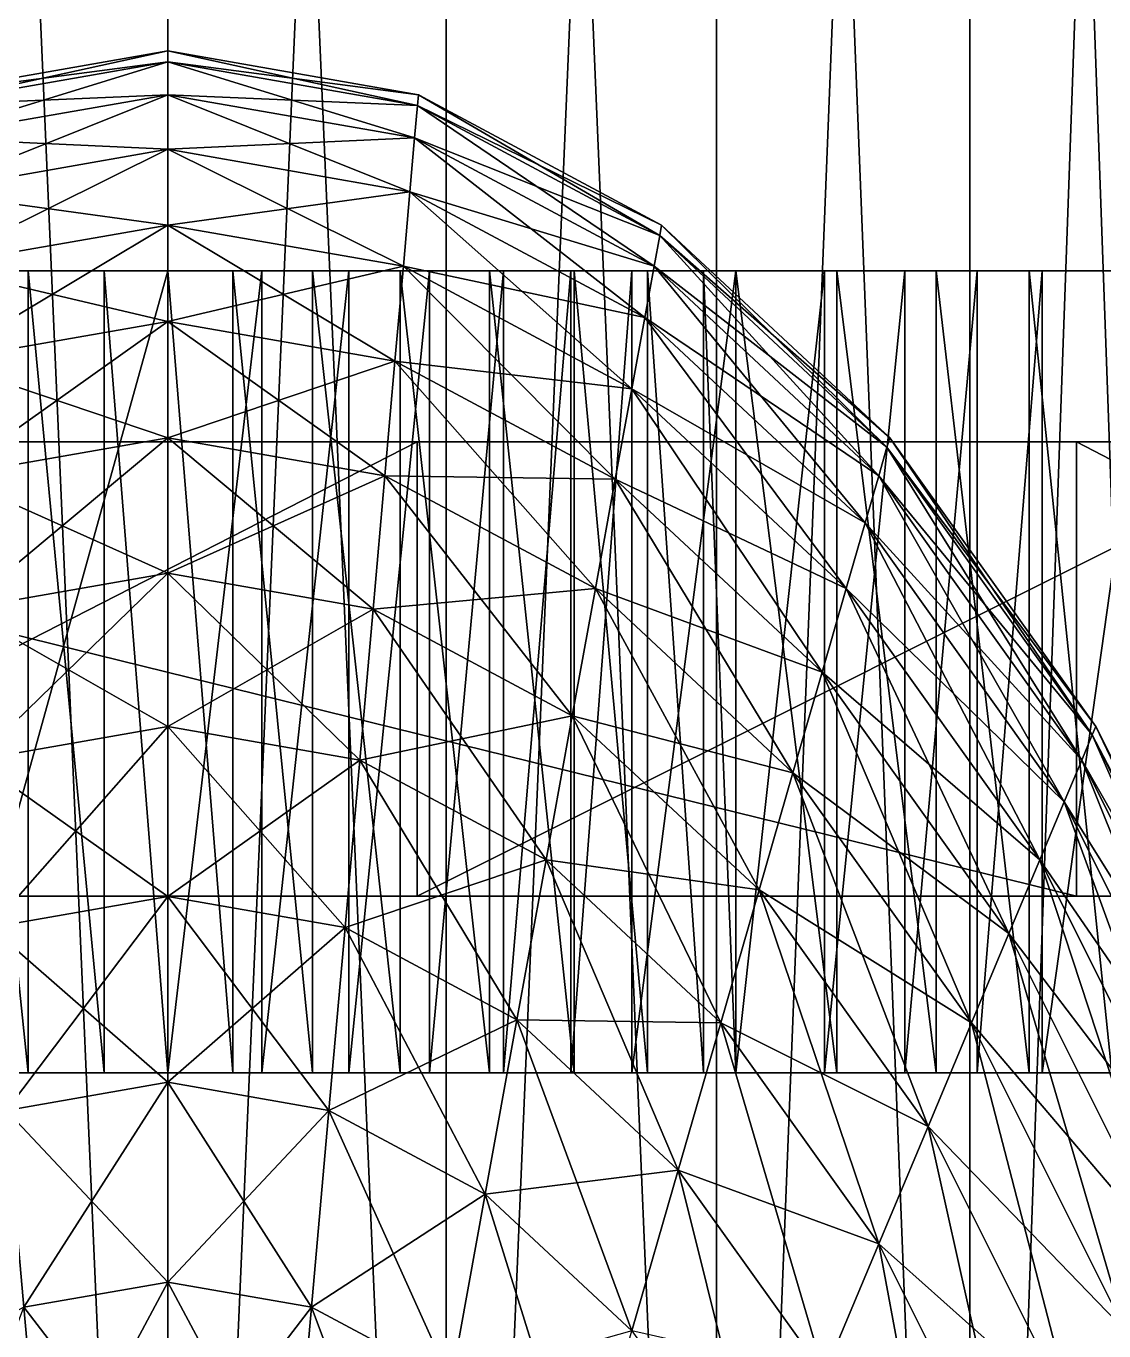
# Model space of a CAD drawing. Header units: metres. Extents: x -1.48 to 1.48, y -3.04 to 2.
# Drawn here: x -1.1265 to -0.9249, y -0.1244 to 0.1196 of the extents above; entities that cross this region are included whole.
import ezdxf

# ---------------------------------------------------------------- set-up
doc = ezdxf.new("R2010")
doc.units = ezdxf.units.M

msp = doc.modelspace()

# ---------------------------------------------------------------- linework, layer by layer
at = {"layer": 'Cylinder 3'}
for points in [[(-1.15209, -0.428, 0.01444), (-1.1, 0.772, 0.019), (-1.1, -0.428, 0.019)], [(-1.15209, -0.428, 0.01444), (-1.15209, 0.772, 0.01444), (-1.1, 0.772, 0.019)], [(-1.1, -0.428, -0.581), (-1.15209, 0.772, -0.57644), (-1.15209, -0.428, -0.57644)], [(-1.1, -0.428, -0.581), (-1.1, 0.772, -0.581), (-1.15209, 0.772, -0.57644)], [(-1.04791, -0.428, -0.57644), (-1.1, 0.772, -0.581), (-1.1, -0.428, -0.581)], [(-1.04791, -0.428, -0.57644), (-1.04791, 0.772, -0.57644), (-1.1, 0.772, -0.581)], [(-1.1, -0.428, 0.019), (-1.04791, 0.772, 0.01444), (-1.04791, -0.428, 0.01444)], [(-1.1, -0.428, 0.019), (-1.1, 0.772, 0.019), (-1.04791, 0.772, 0.01444)], [(-0.99739, -0.428, -0.56291), (-1.04791, 0.772, -0.57644), (-1.04791, -0.428, -0.57644)], [(-0.99739, -0.428, -0.56291), (-0.99739, 0.772, -0.56291), (-1.04791, 0.772, -0.57644)], [(-1.04791, -0.428, 0.01444), (-0.99739, 0.772, 0.00091), (-0.99739, -0.428, 0.00091)], [(-1.04791, -0.428, 0.01444), (-1.04791, 0.772, 0.01444), (-0.99739, 0.772, 0.00091)], [(-0.95, -0.428, -0.54081), (-0.99739, 0.772, -0.56291), (-0.99739, -0.428, -0.56291)], [(-0.95, -0.428, -0.54081), (-0.95, 0.772, -0.54081), (-0.99739, 0.772, -0.56291)], [(-0.99739, -0.428, 0.00091), (-0.95, 0.772, -0.02119), (-0.95, -0.428, -0.02119)], [(-0.99739, -0.428, 0.00091), (-0.99739, 0.772, 0.00091), (-0.95, 0.772, -0.02119)], [(-0.90716, -0.428, -0.51081), (-0.95, 0.772, -0.54081), (-0.95, -0.428, -0.54081)], [(-0.90716, -0.428, -0.51081), (-0.90716, 0.772, -0.51081), (-0.95, 0.772, -0.54081)], [(-0.95, -0.428, -0.02119), (-0.90716, 0.772, -0.05119), (-0.90716, -0.428, -0.05119)], [(-0.95, -0.428, -0.02119), (-0.95, 0.772, -0.02119), (-0.90716, 0.772, -0.05119)]]:
    msp.add_3dface(points, dxfattribs=at)
at = {"layer": 'Prism 12'}
for points in [[(-0.9301, -0.04309, 0.06367), (-1.275, 0.04191, -0.20477), (-1.275, -0.04309, -0.20477)], [(-0.9301, -0.04309, 0.06367), (-0.9301, 0.04191, 0.06367), (-1.275, 0.04191, -0.20477)], [(-1.275, 0.04191, -0.20477), (-0.9301, 0.04191, 0.06367), (-1.21949, 0.04191, 0.05591)], [(-1.21949, -0.04309, 0.05591), (-1.05337, 0.04191, 0.18055), (-1.05337, -0.04309, 0.18055)], [(-1.21949, -0.04309, 0.05591), (-1.21949, 0.04191, 0.05591), (-1.05337, 0.04191, 0.18055)], [(-1.21949, 0.04191, 0.05591), (-0.9301, 0.04191, 0.06367), (-1.05337, 0.04191, 0.18055)], [(-1.05337, -0.04309, 0.18055), (-0.88351, 0.04191, 0.28601), (-0.88351, -0.04309, 0.28601)], [(-1.05337, -0.04309, 0.18055), (-1.05337, 0.04191, 0.18055), (-0.88351, 0.04191, 0.28601)], [(-0.88351, 0.04191, 0.28601), (-1.05337, 0.04191, 0.18055), (-0.9301, 0.04191, 0.06367)], [(-0.76653, -0.04309, 0.16913), (-0.9301, 0.04191, 0.06367), (-0.9301, -0.04309, 0.06367)], [(-0.76653, -0.04309, 0.16913), (-0.76653, 0.04191, 0.16913), (-0.9301, 0.04191, 0.06367)], [(-0.88351, 0.04191, 0.28601), (-0.9301, 0.04191, 0.06367), (-0.76653, 0.04191, 0.16913)], [(-0.9301, -0.04309, 0.06367), (-1.275, -0.04309, -0.20477), (-1.21949, -0.04309, 0.05591)], [(-1.21949, -0.04309, 0.05591), (-1.05337, -0.04309, 0.18055), (-0.9301, -0.04309, 0.06367)], [(-1.05337, -0.04309, 0.18055), (-0.88351, -0.04309, 0.28601), (-0.9301, -0.04309, 0.06367)], [(-0.88351, -0.04309, 0.28601), (-0.76653, -0.04309, 0.16913), (-0.9301, -0.04309, 0.06367)]]:
    msp.add_3dface(points, dxfattribs=at)
at = {"layer": 'Prism 9'}
for points in [[(-0.99378, 0.07389, -0.60793), (-0.99378, 0.07389, 0.04593), (-1.42693, 0.07389, -0.17478)], [(-1.20622, 0.07389, -0.60793), (-0.99378, 0.07389, -0.60793), (-1.42693, 0.07389, -0.17478)], [(-0.99378, 0.07389, 0.04593), (-1.20622, 0.07389, 0.04593), (-1.42693, 0.07389, -0.17478)], [(-1.1, 0.07389, -0.62475), (-0.99378, 0.07389, -0.60793), (-1.20622, 0.07389, -0.60793)], [(-1.20622, 0.07389, -0.60793), (-1.14161, 0.07389, -0.64889), (-1.1, 0.07389, -0.62475)], [(-1.1417, 0.07389, 0.0913), (-1.20622, 0.07389, 0.04593), (-1.1, 0.07389, 0.06275)], [(-1.20622, 0.07389, 0.04593), (-0.99378, 0.07389, 0.04593), (-1.1, 0.07389, 0.06275)], [(-1.1417, -0.07611, 0.0913), (-1.1, 0.07389, 0.06275), (-1.1, -0.07611, 0.06275)], [(-1.1417, -0.07611, 0.0913), (-1.1417, 0.07389, 0.0913), (-1.1, 0.07389, 0.06275)], [(-1.12607, -0.07611, -0.64499), (-1.14161, 0.07389, -0.64889), (-1.14161, -0.07611, -0.64889)], [(-1.12607, -0.07611, -0.64499), (-1.12607, 0.07389, -0.64499), (-1.14161, 0.07389, -0.64889)], [(-1.1, 0.07389, -0.62475), (-1.14161, 0.07389, -0.64889), (-1.12607, 0.07389, -0.64499)], [(-1.11189, -0.07611, -0.63696), (-1.12607, 0.07389, -0.64499), (-1.12607, -0.07611, -0.64499)], [(-1.11189, -0.07611, -0.63696), (-1.11189, 0.07389, -0.63696), (-1.12607, 0.07389, -0.64499)], [(-1.1, 0.07389, -0.62475), (-1.12607, 0.07389, -0.64499), (-1.11189, 0.07389, -0.63696)], [(-1.1, -0.07611, -0.62475), (-1.11189, 0.07389, -0.63696), (-1.11189, -0.07611, -0.63696)], [(-1.1, -0.07611, -0.62475), (-1.1, 0.07389, -0.62475), (-1.11189, 0.07389, -0.63696)], [(-1.08783, -0.07611, -0.63953), (-1.1, 0.07389, -0.62475), (-1.1, -0.07611, -0.62475)], [(-1.08783, -0.07611, -0.63953), (-1.08783, 0.07389, -0.63953), (-1.1, 0.07389, -0.62475)], [(-1.1, -0.07611, 0.06275), (-1.08242, 0.07389, 0.07981), (-1.08242, -0.07611, 0.07981)], [(-1.1, -0.07611, 0.06275), (-1.1, 0.07389, 0.06275), (-1.08242, 0.07389, 0.07981)], [(-1.1, 0.07389, -0.62475), (-1.05656, 0.07389, -0.65072), (-1.03985, 0.07389, -0.64869)], [(-1.05656, 0.07389, -0.65072), (-1.1, 0.07389, -0.62475), (-1.08783, 0.07389, -0.63953)], [(-1.02402, 0.07389, -0.64261), (-1.1, 0.07389, -0.62475), (-1.03985, 0.07389, -0.64869)], [(-0.99378, 0.07389, -0.60793), (-1.1, 0.07389, -0.62475), (-1.02402, 0.07389, -0.64261)], [(-1.08242, 0.07389, 0.07981), (-1.1, 0.07389, 0.06275), (-1.01319, 0.07389, 0.07518)], [(-1.01319, 0.07389, 0.07518), (-1.1, 0.07389, 0.06275), (-0.99378, 0.07389, 0.04593)], [(-1.07295, -0.07611, -0.64792), (-1.08783, 0.07389, -0.63953), (-1.08783, -0.07611, -0.63953)], [(-1.07295, -0.07611, -0.64792), (-1.07295, 0.07389, -0.64792), (-1.08783, 0.07389, -0.63953)], [(-1.07295, 0.07389, -0.64792), (-1.05656, 0.07389, -0.65072), (-1.08783, 0.07389, -0.63953)], [(-1.08242, -0.07611, 0.07981), (-1.06611, 0.07389, 0.08983), (-1.06611, -0.07611, 0.08983)], [(-1.08242, -0.07611, 0.07981), (-1.08242, 0.07389, 0.07981), (-1.06611, 0.07389, 0.08983)], [(-1.08242, 0.07389, 0.07981), (-1.01319, 0.07389, 0.07518), (-1.06611, 0.07389, 0.08983)], [(-1.05656, -0.07611, -0.65072), (-1.07295, 0.07389, -0.64792), (-1.07295, -0.07611, -0.64792)], [(-1.05656, -0.07611, -0.65072), (-1.05656, 0.07389, -0.65072), (-1.07295, 0.07389, -0.64792)], [(-1.06611, -0.07611, 0.08983), (-1.05106, 0.07389, 0.0936), (-1.05106, -0.07611, 0.0936)], [(-1.06611, -0.07611, 0.08983), (-1.06611, 0.07389, 0.08983), (-1.05106, 0.07389, 0.0936)], [(-1.02463, 0.07389, 0.0855), (-1.06611, 0.07389, 0.08983), (-1.01319, 0.07389, 0.07518)], [(-1.05106, 0.07389, 0.0936), (-1.06611, 0.07389, 0.08983), (-1.03724, 0.07389, 0.0919)], [(-1.02463, 0.07389, 0.0855), (-1.03724, 0.07389, 0.0919), (-1.06611, 0.07389, 0.08983)], [(-1.03985, -0.07611, -0.64869), (-1.05656, 0.07389, -0.65072), (-1.05656, -0.07611, -0.65072)], [(-1.03985, -0.07611, -0.64869), (-1.03985, 0.07389, -0.64869), (-1.05656, 0.07389, -0.65072)], [(-1.05106, -0.07611, 0.0936), (-1.03724, 0.07389, 0.0919), (-1.03724, -0.07611, 0.0919)], [(-1.05106, -0.07611, 0.0936), (-1.05106, 0.07389, 0.0936), (-1.03724, 0.07389, 0.0919)], [(-1.02402, -0.07611, -0.64261), (-1.03985, 0.07389, -0.64869), (-1.03985, -0.07611, -0.64869)], [(-1.02402, -0.07611, -0.64261), (-1.02402, 0.07389, -0.64261), (-1.03985, 0.07389, -0.64869)], [(-1.03724, -0.07611, 0.0919), (-1.02463, 0.07389, 0.0855), (-1.02463, -0.07611, 0.0855)], [(-1.03724, -0.07611, 0.0919), (-1.03724, 0.07389, 0.0919), (-1.02463, 0.07389, 0.0855)], [(-1.02463, -0.07611, 0.0855), (-1.01319, 0.07389, 0.07518), (-1.01319, -0.07611, 0.07518)], [(-1.02463, -0.07611, 0.0855), (-1.02463, 0.07389, 0.0855), (-1.01319, 0.07389, 0.07518)], [(-1.01026, -0.07611, -0.63328), (-1.02402, 0.07389, -0.64261), (-1.02402, -0.07611, -0.64261)], [(-1.01026, -0.07611, -0.63328), (-1.01026, 0.07389, -0.63328), (-1.02402, 0.07389, -0.64261)], [(-1.02402, 0.07389, -0.64261), (-1.01026, 0.07389, -0.63328), (-0.99378, 0.07389, -0.60793)], [(-1.01319, -0.07611, 0.07518), (-0.99378, 0.07389, 0.04593), (-0.99378, -0.07611, 0.04593)], [(-1.01319, -0.07611, 0.07518), (-1.01319, 0.07389, 0.07518), (-0.99378, 0.07389, 0.04593)], [(-0.99979, -0.07611, -0.62145), (-1.01026, 0.07389, -0.63328), (-1.01026, -0.07611, -0.63328)], [(-0.99979, -0.07611, -0.62145), (-0.99979, 0.07389, -0.62145), (-1.01026, 0.07389, -0.63328)], [(-1.01026, 0.07389, -0.63328), (-0.99979, 0.07389, -0.62145), (-0.99378, 0.07389, -0.60793)], [(-0.99378, -0.07611, -0.60793), (-0.99979, 0.07389, -0.62145), (-0.99979, -0.07611, -0.62145)], [(-0.99378, -0.07611, -0.60793), (-0.99378, 0.07389, -0.60793), (-0.99979, 0.07389, -0.62145)], [(-0.9749, -0.07611, -0.61634), (-0.99378, 0.07389, -0.60793), (-0.99378, -0.07611, -0.60793)], [(-0.9749, -0.07611, -0.61634), (-0.9749, 0.07389, -0.61634), (-0.99378, 0.07389, -0.60793)], [(-0.99378, -0.07611, 0.04593), (-0.97717, 0.07389, 0.05705), (-0.97717, -0.07611, 0.05705)], [(-0.99378, -0.07611, 0.04593), (-0.99378, 0.07389, 0.04593), (-0.97717, 0.07389, 0.05705)], [(-0.89795, 0.07389, -0.5591), (-0.99378, 0.07389, -0.60793), (-0.9749, 0.07389, -0.61634)], [(-0.75625, 0.07389, -0.281), (-0.99378, 0.07389, -0.60793), (-0.77307, 0.07389, -0.38722)], [(-0.99378, 0.07389, -0.60793), (-0.89795, 0.07389, -0.5591), (-0.77307, 0.07389, -0.38722)], [(-0.99378, 0.07389, 0.04593), (-0.75625, 0.07389, -0.281), (-0.77307, 0.07389, -0.17478)], [(-0.99378, 0.07389, 0.04593), (-0.89795, 0.07389, -0.0029), (-0.91544, 0.07389, 0.03479)], [(-0.97717, 0.07389, 0.05705), (-0.99378, 0.07389, 0.04593), (-0.91544, 0.07389, 0.03479)], [(-0.77307, 0.07389, -0.17478), (-0.89795, 0.07389, -0.0029), (-0.99378, 0.07389, 0.04593)], [(-0.75625, 0.07389, -0.281), (-0.99378, 0.07389, 0.04593), (-0.99378, 0.07389, -0.60793)], [(-0.97717, -0.07611, 0.05705), (-0.96219, 0.07389, 0.06244), (-0.96219, -0.07611, 0.06244)], [(-0.97717, -0.07611, 0.05705), (-0.97717, 0.07389, 0.05705), (-0.96219, 0.07389, 0.06244)], [(-0.96219, 0.07389, 0.06244), (-0.97717, 0.07389, 0.05705), (-0.93647, 0.07389, 0.05765)], [(-0.91544, 0.07389, 0.03479), (-0.93647, 0.07389, 0.05765), (-0.97717, 0.07389, 0.05705)], [(-0.95633, -0.07611, -0.61907), (-0.9749, 0.07389, -0.61634), (-0.9749, -0.07611, -0.61634)], [(-0.95633, -0.07611, -0.61907), (-0.95633, 0.07389, -0.61907), (-0.9749, 0.07389, -0.61634)], [(-0.9749, 0.07389, -0.61634), (-0.95633, 0.07389, -0.61907), (-0.89795, 0.07389, -0.5591)], [(-0.96219, -0.07611, 0.06244), (-0.94867, 0.07389, 0.0625), (-0.94867, -0.07611, 0.0625)], [(-0.96219, -0.07611, 0.06244), (-0.96219, 0.07389, 0.06244), (-0.94867, 0.07389, 0.0625)], [(-0.93647, 0.07389, 0.05765), (-0.94867, 0.07389, 0.0625), (-0.96219, 0.07389, 0.06244)], [(-0.9389, -0.07611, -0.61688), (-0.95633, 0.07389, -0.61907), (-0.95633, -0.07611, -0.61907)], [(-0.9389, -0.07611, -0.61688), (-0.9389, 0.07389, -0.61688), (-0.95633, 0.07389, -0.61907)], [(-0.95633, 0.07389, -0.61907), (-0.9389, 0.07389, -0.61688), (-0.89795, 0.07389, -0.5591)], [(-0.94867, -0.07611, 0.0625), (-0.93647, 0.07389, 0.05765), (-0.93647, -0.07611, 0.05765)], [(-0.94867, -0.07611, 0.0625), (-0.94867, 0.07389, 0.0625), (-0.93647, 0.07389, 0.05765)], [(-0.92344, -0.07611, -0.61053), (-0.9389, 0.07389, -0.61688), (-0.9389, -0.07611, -0.61688)], [(-0.92344, -0.07611, -0.61053), (-0.92344, 0.07389, -0.61053), (-0.9389, 0.07389, -0.61688)], [(-0.92344, 0.07389, -0.61053), (-0.89795, 0.07389, -0.5591), (-0.9389, 0.07389, -0.61688)], [(-0.93647, -0.07611, 0.05765), (-0.91544, 0.07389, 0.03479), (-0.91544, -0.07611, 0.03479)], [(-0.93647, -0.07611, 0.05765), (-0.93647, 0.07389, 0.05765), (-0.91544, 0.07389, 0.03479)], [(-1.20622, -0.07611, -0.60793), (-1.42693, -0.07611, -0.17478), (-0.99378, -0.07611, -0.60793)], [(-1.20622, -0.07611, 0.04593), (-0.99378, -0.07611, 0.04593), (-1.42693, -0.07611, -0.17478)], [(-0.99378, -0.07611, 0.04593), (-0.99378, -0.07611, -0.60793), (-1.42693, -0.07611, -0.17478)], [(-1.14161, -0.07611, -0.64889), (-1.20622, -0.07611, -0.60793), (-1.1, -0.07611, -0.62475)], [(-1.1, -0.07611, 0.06275), (-1.20622, -0.07611, 0.04593), (-1.1417, -0.07611, 0.0913)], [(-0.99378, -0.07611, 0.04593), (-1.20622, -0.07611, 0.04593), (-1.1, -0.07611, 0.06275)], [(-0.99378, -0.07611, -0.60793), (-1.1, -0.07611, -0.62475), (-1.20622, -0.07611, -0.60793)], [(-1.14161, -0.07611, -0.64889), (-1.1, -0.07611, -0.62475), (-1.12607, -0.07611, -0.64499)], [(-1.12607, -0.07611, -0.64499), (-1.1, -0.07611, -0.62475), (-1.11189, -0.07611, -0.63696)], [(-1.05656, -0.07611, -0.65072), (-1.08783, -0.07611, -0.63953), (-1.1, -0.07611, -0.62475)], [(-1.1, -0.07611, -0.62475), (-1.03985, -0.07611, -0.64869), (-1.05656, -0.07611, -0.65072)], [(-1.1, -0.07611, -0.62475), (-0.99378, -0.07611, -0.60793), (-1.02402, -0.07611, -0.64261)], [(-1.03985, -0.07611, -0.64869), (-1.1, -0.07611, -0.62475), (-1.02402, -0.07611, -0.64261)], [(-1.01319, -0.07611, 0.07518), (-1.1, -0.07611, 0.06275), (-1.08242, -0.07611, 0.07981)], [(-1.01319, -0.07611, 0.07518), (-0.99378, -0.07611, 0.04593), (-1.1, -0.07611, 0.06275)], [(-1.08783, -0.07611, -0.63953), (-1.05656, -0.07611, -0.65072), (-1.07295, -0.07611, -0.64792)], [(-1.01319, -0.07611, 0.07518), (-1.08242, -0.07611, 0.07981), (-1.06611, -0.07611, 0.08983)], [(-1.02463, -0.07611, 0.0855), (-1.06611, -0.07611, 0.08983), (-1.03724, -0.07611, 0.0919)], [(-1.06611, -0.07611, 0.08983), (-1.05106, -0.07611, 0.0936), (-1.03724, -0.07611, 0.0919)], [(-1.06611, -0.07611, 0.08983), (-1.02463, -0.07611, 0.0855), (-1.01319, -0.07611, 0.07518)], [(-0.99378, -0.07611, -0.60793), (-1.01026, -0.07611, -0.63328), (-1.02402, -0.07611, -0.64261)], [(-0.99979, -0.07611, -0.62145), (-1.01026, -0.07611, -0.63328), (-0.99378, -0.07611, -0.60793)], [(-0.99378, -0.07611, -0.60793), (-0.89795, -0.07611, -0.5591), (-0.9749, -0.07611, -0.61634)], [(-0.89795, -0.07611, -0.5591), (-0.99378, -0.07611, -0.60793), (-0.77307, -0.07611, -0.38722)], [(-0.77307, -0.07611, -0.38722), (-0.99378, -0.07611, -0.60793), (-0.75625, -0.07611, -0.281)], [(-0.99378, -0.07611, 0.04593), (-0.91544, -0.07611, 0.03479), (-0.89795, -0.07611, -0.0029)], [(-0.91544, -0.07611, 0.03479), (-0.99378, -0.07611, 0.04593), (-0.97717, -0.07611, 0.05705)], [(-0.99378, -0.07611, 0.04593), (-0.89795, -0.07611, -0.0029), (-0.77307, -0.07611, -0.17478)], [(-0.99378, -0.07611, 0.04593), (-0.75625, -0.07611, -0.281), (-0.99378, -0.07611, -0.60793)], [(-0.75625, -0.07611, -0.281), (-0.99378, -0.07611, 0.04593), (-0.77307, -0.07611, -0.17478)], [(-0.97717, -0.07611, 0.05705), (-0.93647, -0.07611, 0.05765), (-0.91544, -0.07611, 0.03479)], [(-0.96219, -0.07611, 0.06244), (-0.93647, -0.07611, 0.05765), (-0.97717, -0.07611, 0.05705)], [(-0.89795, -0.07611, -0.5591), (-0.95633, -0.07611, -0.61907), (-0.9749, -0.07611, -0.61634)], [(-0.94867, -0.07611, 0.0625), (-0.93647, -0.07611, 0.05765), (-0.96219, -0.07611, 0.06244)], [(-0.9389, -0.07611, -0.61688), (-0.95633, -0.07611, -0.61907), (-0.89795, -0.07611, -0.5591)], [(-0.9389, -0.07611, -0.61688), (-0.89795, -0.07611, -0.5591), (-0.92344, -0.07611, -0.61053)]]:
    msp.add_3dface(points, dxfattribs=at)
at = {"layer": 'Sphere'}
for points in [[(-1.14671, 0.10477, -0.25747), (-1.14689, 0.1068, -0.281), (-1.1, 0.115, -0.281)], [(-1.14689, 0.1068, -0.281), (-1.1, 0.11294, -0.30453), (-1.1, 0.115, -0.281)], [(-1.14671, 0.10477, -0.25747), (-1.1, 0.115, -0.281), (-1.1, 0.11294, -0.25747)], [(-1.1, 0.11294, -0.25747), (-1.1, 0.115, -0.281), (-1.05312, 0.1068, -0.281)], [(-1.1, 0.115, -0.281), (-1.05329, 0.10477, -0.30453), (-1.05312, 0.1068, -0.281)], [(-1.1, 0.115, -0.281), (-1.1, 0.11294, -0.30453), (-1.05329, 0.10477, -0.30453)], [(-1.14689, 0.1068, -0.281), (-1.14671, 0.10477, -0.30453), (-1.1, 0.11294, -0.30453)], [(-1.14617, 0.09872, -0.23411), (-1.14671, 0.10477, -0.25747), (-1.1, 0.11294, -0.25747)], [(-1.14671, 0.10477, -0.30453), (-1.1, 0.1068, -0.32788), (-1.1, 0.11294, -0.30453)], [(-1.14617, 0.09872, -0.23411), (-1.1, 0.11294, -0.25747), (-1.1, 0.1068, -0.23411)], [(-1.1, 0.1068, -0.23411), (-1.1, 0.11294, -0.25747), (-1.05329, 0.10477, -0.25747)], [(-1.1, 0.11294, -0.25747), (-1.05312, 0.1068, -0.281), (-1.05329, 0.10477, -0.25747)], [(-1.1, 0.11294, -0.30453), (-1.05383, 0.09872, -0.32788), (-1.05329, 0.10477, -0.30453)], [(-1.1, 0.11294, -0.30453), (-1.1, 0.1068, -0.32788), (-1.05383, 0.09872, -0.32788)], [(-1.14671, 0.10477, -0.30453), (-1.14617, 0.09872, -0.32788), (-1.1, 0.1068, -0.32788)], [(-1.14529, 0.08867, -0.21112), (-1.14617, 0.09872, -0.23411), (-1.1, 0.1068, -0.23411)], [(-1.14617, 0.09872, -0.32788), (-1.1, 0.0966, -0.35088), (-1.1, 0.1068, -0.32788)], [(-1.14529, 0.08867, -0.21112), (-1.1, 0.1068, -0.23411), (-1.1, 0.0966, -0.21112)], [(-1.1, 0.0966, -0.21112), (-1.1, 0.1068, -0.23411), (-1.05383, 0.09872, -0.23411)], [(-1.1, 0.1068, -0.23411), (-1.05329, 0.10477, -0.25747), (-1.05383, 0.09872, -0.23411)], [(-1.1, 0.1068, -0.32788), (-1.05471, 0.08867, -0.35088), (-1.05383, 0.09872, -0.32788)], [(-1.1, 0.1068, -0.32788), (-1.1, 0.0966, -0.35088), (-1.05471, 0.08867, -0.35088)], [(-1.05329, 0.10477, -0.25747), (-1.05312, 0.1068, -0.281), (-1.00765, 0.08243, -0.281)], [(-1.05312, 0.1068, -0.281), (-1.05329, 0.10477, -0.30453), (-1.00801, 0.0805, -0.30453)], [(-1.05312, 0.1068, -0.281), (-1.00801, 0.0805, -0.30453), (-1.00765, 0.08243, -0.281)], [(-1.05383, 0.09872, -0.23411), (-1.05329, 0.10477, -0.25747), (-1.00801, 0.0805, -0.25747)], [(-1.05329, 0.10477, -0.30453), (-1.05383, 0.09872, -0.32788), (-1.00906, 0.07472, -0.32788)], [(-1.05329, 0.10477, -0.25747), (-1.00765, 0.08243, -0.281), (-1.00801, 0.0805, -0.25747)], [(-1.05329, 0.10477, -0.30453), (-1.00906, 0.07472, -0.32788), (-1.00801, 0.0805, -0.30453)], [(-1.14617, 0.09872, -0.32788), (-1.14529, 0.08867, -0.35088), (-1.1, 0.0966, -0.35088)], [(-1.1, 0.0966, -0.21112), (-1.05383, 0.09872, -0.23411), (-1.05471, 0.08867, -0.21112)], [(-1.05471, 0.08867, -0.21112), (-1.05383, 0.09872, -0.23411), (-1.00906, 0.07472, -0.23411)], [(-1.05383, 0.09872, -0.32788), (-1.05471, 0.08867, -0.35088), (-1.0108, 0.06514, -0.35088)], [(-1.05383, 0.09872, -0.23411), (-1.00801, 0.0805, -0.25747), (-1.00906, 0.07472, -0.23411)], [(-1.05383, 0.09872, -0.32788), (-1.0108, 0.06514, -0.35088), (-1.00906, 0.07472, -0.32788)], [(-1.14406, 0.07472, -0.18865), (-1.14529, 0.08867, -0.21112), (-1.1, 0.0966, -0.21112)], [(-1.14529, 0.08867, -0.35088), (-1.1, 0.08243, -0.37335), (-1.1, 0.0966, -0.35088)], [(-1.14406, 0.07472, -0.18865), (-1.1, 0.0966, -0.21112), (-1.1, 0.08243, -0.18865)], [(-1.1, 0.08243, -0.18865), (-1.1, 0.0966, -0.21112), (-1.05471, 0.08867, -0.21112)], [(-1.1, 0.0966, -0.35088), (-1.05594, 0.07472, -0.37335), (-1.05471, 0.08867, -0.35088)], [(-1.1, 0.0966, -0.35088), (-1.1, 0.08243, -0.37335), (-1.05594, 0.07472, -0.37335)], [(-1.14529, 0.08867, -0.35088), (-1.14406, 0.07472, -0.37335), (-1.1, 0.08243, -0.37335)], [(-1.1, 0.08243, -0.18865), (-1.05471, 0.08867, -0.21112), (-1.05594, 0.07472, -0.18865)], [(-1.05594, 0.07472, -0.18865), (-1.05471, 0.08867, -0.21112), (-1.0108, 0.06514, -0.21112)], [(-1.05471, 0.08867, -0.35088), (-1.05594, 0.07472, -0.37335), (-1.01322, 0.05183, -0.37335)], [(-1.05471, 0.08867, -0.21112), (-1.00906, 0.07472, -0.23411), (-1.0108, 0.06514, -0.21112)], [(-1.05471, 0.08867, -0.35088), (-1.01322, 0.05183, -0.37335), (-1.0108, 0.06514, -0.35088)], [(-1.14249, 0.05697, -0.16689), (-1.14406, 0.07472, -0.18865), (-1.1, 0.08243, -0.18865)], [(-1.14406, 0.07472, -0.37335), (-1.1, 0.06441, -0.39511), (-1.1, 0.08243, -0.37335)], [(-1.14249, 0.05697, -0.16689), (-1.1, 0.08243, -0.18865), (-1.1, 0.06441, -0.16689)], [(-1.1, 0.06441, -0.16689), (-1.1, 0.08243, -0.18865), (-1.05594, 0.07472, -0.18865)], [(-1.1, 0.08243, -0.37335), (-1.05751, 0.05697, -0.39511), (-1.05594, 0.07472, -0.37335)], [(-1.1, 0.08243, -0.37335), (-1.1, 0.06441, -0.39511), (-1.05751, 0.05697, -0.39511)], [(-1.00801, 0.0805, -0.25747), (-1.00765, 0.08243, -0.281), (-0.965, 0.04265, -0.281)], [(-1.00765, 0.08243, -0.281), (-1.00801, 0.0805, -0.30453), (-0.96551, 0.04087, -0.30453)], [(-1.00765, 0.08243, -0.281), (-0.96551, 0.04087, -0.30453), (-0.965, 0.04265, -0.281)], [(-1.00906, 0.07472, -0.23411), (-1.00801, 0.0805, -0.25747), (-0.96551, 0.04087, -0.25747)], [(-1.00801, 0.0805, -0.30453), (-1.00906, 0.07472, -0.32788), (-0.96705, 0.03555, -0.32788)], [(-1.00801, 0.0805, -0.25747), (-0.965, 0.04265, -0.281), (-0.96551, 0.04087, -0.25747)], [(-1.00801, 0.0805, -0.30453), (-0.96705, 0.03555, -0.32788), (-0.96551, 0.04087, -0.30453)], [(-1.14406, 0.07472, -0.37335), (-1.14249, 0.05697, -0.39511), (-1.1, 0.06441, -0.39511)], [(-1.1, 0.06441, -0.16689), (-1.05594, 0.07472, -0.18865), (-1.05751, 0.05697, -0.16689)], [(-1.05751, 0.05697, -0.16689), (-1.05594, 0.07472, -0.18865), (-1.01322, 0.05183, -0.18865)], [(-1.05594, 0.07472, -0.37335), (-1.05751, 0.05697, -0.39511), (-1.01631, 0.03489, -0.39511)], [(-1.05594, 0.07472, -0.18865), (-1.0108, 0.06514, -0.21112), (-1.01322, 0.05183, -0.18865)], [(-1.05594, 0.07472, -0.37335), (-1.01631, 0.03489, -0.39511), (-1.01322, 0.05183, -0.37335)], [(-1.0108, 0.06514, -0.21112), (-1.00906, 0.07472, -0.23411), (-0.96705, 0.03555, -0.23411)], [(-1.00906, 0.07472, -0.32788), (-1.0108, 0.06514, -0.35088), (-0.9696, 0.02672, -0.35088)], [(-1.00906, 0.07472, -0.23411), (-0.96551, 0.04087, -0.25747), (-0.96705, 0.03555, -0.23411)], [(-1.00906, 0.07472, -0.32788), (-0.9696, 0.02672, -0.35088), (-0.96705, 0.03555, -0.32788)], [(-1.1406, 0.03555, -0.146), (-1.14249, 0.05697, -0.16689), (-1.1, 0.06441, -0.16689)], [(-1.14249, 0.05697, -0.39511), (-1.1, 0.04265, -0.416), (-1.1, 0.06441, -0.39511)], [(-1.1406, 0.03555, -0.146), (-1.1, 0.06441, -0.16689), (-1.1, 0.04265, -0.146)], [(-1.1, 0.04265, -0.146), (-1.1, 0.06441, -0.16689), (-1.05751, 0.05697, -0.16689)], [(-1.1, 0.06441, -0.39511), (-1.0594, 0.03555, -0.416), (-1.05751, 0.05697, -0.39511)], [(-1.1, 0.06441, -0.39511), (-1.1, 0.04265, -0.416), (-1.0594, 0.03555, -0.416)], [(-1.01322, 0.05183, -0.18865), (-1.0108, 0.06514, -0.21112), (-0.9696, 0.02672, -0.21112)], [(-1.0108, 0.06514, -0.35088), (-1.01322, 0.05183, -0.37335), (-0.97314, 0.01445, -0.37335)], [(-1.0108, 0.06514, -0.21112), (-0.96705, 0.03555, -0.23411), (-0.9696, 0.02672, -0.21112)], [(-1.0108, 0.06514, -0.35088), (-0.97314, 0.01445, -0.37335), (-0.9696, 0.02672, -0.35088)], [(-1.14249, 0.05697, -0.39511), (-1.1406, 0.03555, -0.416), (-1.1, 0.04265, -0.416)], [(-1.1, 0.04265, -0.146), (-1.05751, 0.05697, -0.16689), (-1.0594, 0.03555, -0.146)], [(-1.0594, 0.03555, -0.146), (-1.05751, 0.05697, -0.16689), (-1.01631, 0.03489, -0.16689)], [(-1.05751, 0.05697, -0.39511), (-1.0594, 0.03555, -0.416), (-1.02003, 0.01445, -0.416)], [(-1.05751, 0.05697, -0.16689), (-1.01322, 0.05183, -0.18865), (-1.01631, 0.03489, -0.16689)], [(-1.05751, 0.05697, -0.39511), (-1.02003, 0.01445, -0.416), (-1.01631, 0.03489, -0.39511)], [(-1.01631, 0.03489, -0.16689), (-1.01322, 0.05183, -0.18865), (-0.97314, 0.01445, -0.18865)], [(-1.01322, 0.05183, -0.37335), (-1.01631, 0.03489, -0.39511), (-0.97765, -0.00116, -0.39511)], [(-1.01322, 0.05183, -0.18865), (-0.9696, 0.02672, -0.21112), (-0.97314, 0.01445, -0.18865)], [(-1.01322, 0.05183, -0.37335), (-0.97765, -0.00116, -0.39511), (-0.97314, 0.01445, -0.37335)], [(-1.13841, 0.01062, -0.12613), (-1.1406, 0.03555, -0.146), (-1.1, 0.04265, -0.146)], [(-1.1406, 0.03555, -0.416), (-1.1, 0.01734, -0.43587), (-1.1, 0.04265, -0.416)], [(-1.13841, 0.01062, -0.12613), (-1.1, 0.04265, -0.146), (-1.1, 0.01734, -0.12613)], [(-1.1, 0.01734, -0.12613), (-1.1, 0.04265, -0.146), (-1.0594, 0.03555, -0.146)], [(-1.1, 0.04265, -0.416), (-1.06159, 0.01062, -0.43587), (-1.0594, 0.03555, -0.416)], [(-1.1, 0.04265, -0.416), (-1.1, 0.01734, -0.43587), (-1.06159, 0.01062, -0.43587)], [(-0.96551, 0.04087, -0.25747), (-0.965, 0.04265, -0.281), (-0.92645, -0.01134, -0.281)], [(-0.965, 0.04265, -0.281), (-0.96551, 0.04087, -0.30453), (-0.92711, -0.01291, -0.30453)], [(-0.965, 0.04265, -0.281), (-0.92711, -0.01291, -0.30453), (-0.92645, -0.01134, -0.281)], [(-0.96705, 0.03555, -0.23411), (-0.96551, 0.04087, -0.25747), (-0.92711, -0.01291, -0.25747)], [(-0.96551, 0.04087, -0.30453), (-0.96705, 0.03555, -0.32788), (-0.92908, -0.01762, -0.32788)], [(-0.96551, 0.04087, -0.25747), (-0.92645, -0.01134, -0.281), (-0.92711, -0.01291, -0.25747)], [(-0.96551, 0.04087, -0.30453), (-0.92908, -0.01762, -0.32788), (-0.92711, -0.01291, -0.30453)], [(-1.1406, 0.03555, -0.416), (-1.13841, 0.01062, -0.43587), (-1.1, 0.01734, -0.43587)], [(-1.1, 0.01734, -0.12613), (-1.0594, 0.03555, -0.146), (-1.06159, 0.01062, -0.12613)], [(-1.06159, 0.01062, -0.12613), (-1.0594, 0.03555, -0.146), (-1.02003, 0.01445, -0.146)], [(-1.0594, 0.03555, -0.416), (-1.06159, 0.01062, -0.43587), (-1.02436, -0.00934, -0.43587)], [(-1.0594, 0.03555, -0.146), (-1.01631, 0.03489, -0.16689), (-1.02003, 0.01445, -0.146)], [(-1.0594, 0.03555, -0.416), (-1.02436, -0.00934, -0.43587), (-1.02003, 0.01445, -0.416)], [(-1.02003, 0.01445, -0.146), (-1.01631, 0.03489, -0.16689), (-0.97765, -0.00116, -0.16689)], [(-1.01631, 0.03489, -0.39511), (-1.02003, 0.01445, -0.416), (-0.98309, -0.02, -0.416)], [(-1.01631, 0.03489, -0.16689), (-0.97314, 0.01445, -0.18865), (-0.97765, -0.00116, -0.16689)], [(-1.01631, 0.03489, -0.39511), (-0.98309, -0.02, -0.416), (-0.97765, -0.00116, -0.39511)], [(-0.9696, 0.02672, -0.21112), (-0.96705, 0.03555, -0.23411), (-0.92908, -0.01762, -0.23411)], [(-0.96705, 0.03555, -0.32788), (-0.9696, 0.02672, -0.35088), (-0.93236, -0.02543, -0.35088)], [(-0.96705, 0.03555, -0.23411), (-0.92711, -0.01291, -0.25747), (-0.92908, -0.01762, -0.23411)], [(-0.96705, 0.03555, -0.32788), (-0.93236, -0.02543, -0.35088), (-0.92908, -0.01762, -0.32788)], [(-0.97314, 0.01445, -0.18865), (-0.9696, 0.02672, -0.21112), (-0.93236, -0.02543, -0.21112)], [(-0.9696, 0.02672, -0.35088), (-0.97314, 0.01445, -0.37335), (-0.93691, -0.03628, -0.37335)], [(-0.9696, 0.02672, -0.21112), (-0.92908, -0.01762, -0.23411), (-0.93236, -0.02543, -0.21112)], [(-0.9696, 0.02672, -0.35088), (-0.93691, -0.03628, -0.37335), (-0.93236, -0.02543, -0.35088)], [(-1.13592, -0.01762, -0.10745), (-1.13841, 0.01062, -0.12613), (-1.1, 0.01734, -0.12613)], [(-1.13841, 0.01062, -0.43587), (-1.1, -0.01134, -0.45455), (-1.1, 0.01734, -0.43587)], [(-1.13592, -0.01762, -0.10745), (-1.1, 0.01734, -0.12613), (-1.1, -0.01134, -0.10745)], [(-1.1, -0.01134, -0.10745), (-1.1, 0.01734, -0.12613), (-1.06159, 0.01062, -0.12613)], [(-1.1, 0.01734, -0.43587), (-1.06408, -0.01762, -0.45455), (-1.06159, 0.01062, -0.43587)], [(-1.1, 0.01734, -0.43587), (-1.1, -0.01134, -0.45455), (-1.06408, -0.01762, -0.45455)], [(-1.06159, 0.01062, -0.12613), (-1.02003, 0.01445, -0.146), (-1.02436, -0.00933, -0.12613)], [(-1.02436, -0.00933, -0.12613), (-1.02003, 0.01445, -0.146), (-0.98309, -0.02, -0.146)], [(-1.02003, 0.01445, -0.416), (-1.02436, -0.00934, -0.43587), (-0.98941, -0.04192, -0.43587)], [(-1.02003, 0.01445, -0.146), (-0.97765, -0.00116, -0.16689), (-0.98309, -0.02, -0.146)], [(-1.02003, 0.01445, -0.416), (-0.98941, -0.04192, -0.43587), (-0.98309, -0.02, -0.416)], [(-0.97765, -0.00116, -0.16689), (-0.97314, 0.01445, -0.18865), (-0.93691, -0.03628, -0.18865)], [(-0.97314, 0.01445, -0.37335), (-0.97765, -0.00116, -0.39511), (-0.94271, -0.05009, -0.39511)], [(-0.97314, 0.01445, -0.18865), (-0.93236, -0.02543, -0.21112), (-0.93691, -0.03628, -0.18865)], [(-0.97314, 0.01445, -0.37335), (-0.94271, -0.05009, -0.39511), (-0.93691, -0.03628, -0.37335)], [(-1.13841, 0.01062, -0.43587), (-1.13592, -0.01762, -0.45455), (-1.1, -0.01134, -0.45455)], [(-1.1, -0.01134, -0.10745), (-1.06159, 0.01062, -0.12613), (-1.06408, -0.01762, -0.10745)], [(-1.06408, -0.01762, -0.10745), (-1.06159, 0.01062, -0.12613), (-1.02436, -0.00933, -0.12613)], [(-1.06159, 0.01062, -0.43587), (-1.06408, -0.01762, -0.45455), (-1.02926, -0.03628, -0.45455)], [(-1.06159, 0.01062, -0.43587), (-1.02926, -0.03628, -0.45455), (-1.02436, -0.00934, -0.43587)], [(-0.98309, -0.02, -0.146), (-0.97765, -0.00116, -0.16689), (-0.94271, -0.05009, -0.16689)], [(-0.97765, -0.00116, -0.39511), (-0.98309, -0.02, -0.416), (-0.9497, -0.06676, -0.416)], [(-0.97765, -0.00116, -0.16689), (-0.93691, -0.03628, -0.18865), (-0.94271, -0.05009, -0.16689)], [(-0.97765, -0.00116, -0.39511), (-0.9497, -0.06676, -0.416), (-0.94271, -0.05009, -0.39511)], [(-1.06408, -0.01762, -0.10745), (-1.02436, -0.00933, -0.12613), (-1.02926, -0.03628, -0.10745)], [(-1.02926, -0.03628, -0.10745), (-1.02436, -0.00933, -0.12613), (-0.98941, -0.04192, -0.12613)], [(-1.02436, -0.00934, -0.43587), (-1.02926, -0.03628, -0.45455), (-0.99658, -0.06676, -0.45455)], [(-1.02436, -0.00933, -0.12613), (-0.98309, -0.02, -0.146), (-0.98941, -0.04192, -0.12613)], [(-1.02436, -0.00934, -0.43587), (-0.99658, -0.06676, -0.45455), (-0.98941, -0.04192, -0.43587)], [(-1.13315, -0.04896, -0.09008), (-1.13592, -0.01762, -0.10745), (-1.1, -0.01134, -0.10745)], [(-1.13592, -0.01762, -0.45455), (-1.1, -0.04316, -0.47192), (-1.1, -0.01134, -0.45455)], [(-1.13315, -0.04896, -0.09008), (-1.1, -0.01134, -0.10745), (-1.1, -0.04316, -0.09008)], [(-1.1, -0.04316, -0.09008), (-1.1, -0.01134, -0.10745), (-1.06408, -0.01762, -0.10745)], [(-1.1, -0.01134, -0.45455), (-1.06685, -0.04896, -0.47192), (-1.06408, -0.01762, -0.45455)], [(-1.1, -0.01134, -0.45455), (-1.1, -0.04316, -0.47192), (-1.06685, -0.04896, -0.47192)], [(-0.92711, -0.01291, -0.25747), (-0.92645, -0.01134, -0.281), (-0.89317, -0.07789, -0.281)], [(-0.92645, -0.01134, -0.281), (-0.92711, -0.01291, -0.30453), (-0.89396, -0.07922, -0.30453)], [(-0.92645, -0.01134, -0.281), (-0.89396, -0.07922, -0.30453), (-0.89317, -0.07789, -0.281)], [(-0.92908, -0.01762, -0.23411), (-0.92711, -0.01291, -0.25747), (-0.89396, -0.07922, -0.25747)], [(-0.92711, -0.01291, -0.30453), (-0.92908, -0.01762, -0.32788), (-0.89631, -0.08317, -0.32788)], [(-0.92711, -0.01291, -0.25747), (-0.89317, -0.07789, -0.281), (-0.89396, -0.07922, -0.25747)], [(-0.92711, -0.01291, -0.30453), (-0.89631, -0.08317, -0.32788), (-0.89396, -0.07922, -0.30453)], [(-1.13592, -0.01762, -0.45455), (-1.13315, -0.04896, -0.47192), (-1.1, -0.04316, -0.47192)], [(-1.1, -0.04316, -0.09008), (-1.06408, -0.01762, -0.10745), (-1.06685, -0.04896, -0.09008)], [(-1.06685, -0.04896, -0.09008), (-1.06408, -0.01762, -0.10745), (-1.02926, -0.03628, -0.10745)], [(-1.06408, -0.01762, -0.45455), (-1.06685, -0.04896, -0.47192), (-1.0347, -0.06619, -0.47192)], [(-1.06408, -0.01762, -0.45455), (-1.0347, -0.06619, -0.47192), (-1.02926, -0.03628, -0.45455)], [(-0.93236, -0.02543, -0.21112), (-0.92908, -0.01762, -0.23411), (-0.89631, -0.08317, -0.23411)], [(-0.92908, -0.01762, -0.32788), (-0.93236, -0.02543, -0.35088), (-0.90022, -0.08972, -0.35088)], [(-0.92908, -0.01762, -0.23411), (-0.89396, -0.07922, -0.25747), (-0.89631, -0.08317, -0.23411)], [(-0.92908, -0.01762, -0.32788), (-0.90022, -0.08972, -0.35088), (-0.89631, -0.08317, -0.32788)], [(-0.98941, -0.04192, -0.12613), (-0.98309, -0.02, -0.146), (-0.9497, -0.06676, -0.146)], [(-0.98309, -0.02, -0.416), (-0.98941, -0.04192, -0.43587), (-0.95783, -0.08615, -0.43587)], [(-0.98309, -0.02, -0.146), (-0.94271, -0.05009, -0.16689), (-0.9497, -0.06676, -0.146)], [(-0.98309, -0.02, -0.416), (-0.95783, -0.08615, -0.43587), (-0.9497, -0.06676, -0.416)], [(-0.93691, -0.03628, -0.18865), (-0.93236, -0.02543, -0.21112), (-0.90022, -0.08972, -0.21112)], [(-0.93236, -0.02543, -0.35088), (-0.93691, -0.03628, -0.37335), (-0.90564, -0.09883, -0.37335)], [(-0.93236, -0.02543, -0.21112), (-0.89631, -0.08317, -0.23411), (-0.90022, -0.08972, -0.21112)], [(-0.93236, -0.02543, -0.35088), (-0.90564, -0.09883, -0.37335), (-0.90022, -0.08972, -0.35088)], [(-1.06685, -0.04896, -0.09008), (-1.02926, -0.03628, -0.10745), (-1.0347, -0.06619, -0.09008)], [(-1.0347, -0.06619, -0.09008), (-1.02926, -0.03628, -0.10745), (-0.99658, -0.06676, -0.10745)], [(-1.02926, -0.03628, -0.45455), (-1.0347, -0.06619, -0.47192), (-1.00454, -0.09432, -0.47192)], [(-1.02926, -0.03628, -0.10745), (-0.98941, -0.04192, -0.12613), (-0.99658, -0.06676, -0.10745)], [(-1.02926, -0.03628, -0.45455), (-1.00454, -0.09432, -0.47192), (-0.99658, -0.06676, -0.45455)], [(-0.94271, -0.05009, -0.16689), (-0.93691, -0.03628, -0.18865), (-0.90564, -0.09883, -0.18865)], [(-0.93691, -0.03628, -0.37335), (-0.94271, -0.05009, -0.39511), (-0.91255, -0.11042, -0.39511)], [(-0.93691, -0.03628, -0.18865), (-0.90022, -0.08972, -0.21112), (-0.90564, -0.09883, -0.18865)], [(-0.93691, -0.03628, -0.37335), (-0.91255, -0.11042, -0.39511), (-0.90564, -0.09883, -0.37335)], [(-1.13014, -0.08317, -0.07417), (-1.13315, -0.04896, -0.09008), (-1.1, -0.04316, -0.09008)], [(-1.13315, -0.04896, -0.47192), (-1.1, -0.0779, -0.48783), (-1.1, -0.04316, -0.47192)], [(-1.13014, -0.08317, -0.07417), (-1.1, -0.04316, -0.09008), (-1.1, -0.0779, -0.07417)], [(-1.1, -0.0779, -0.07417), (-1.1, -0.04316, -0.09008), (-1.06685, -0.04896, -0.09008)], [(-1.1, -0.04316, -0.47192), (-1.06986, -0.08317, -0.48783), (-1.06685, -0.04896, -0.47192)], [(-1.1, -0.04316, -0.47192), (-1.1, -0.0779, -0.48783), (-1.06986, -0.08317, -0.48783)], [(-0.99658, -0.06676, -0.10745), (-0.98941, -0.04192, -0.12613), (-0.95783, -0.08615, -0.12613)], [(-0.98941, -0.04192, -0.43587), (-0.99658, -0.06676, -0.45455), (-0.96705, -0.10812, -0.45455)], [(-0.98941, -0.04192, -0.12613), (-0.9497, -0.06676, -0.146), (-0.95783, -0.08615, -0.12613)], [(-0.98941, -0.04192, -0.43587), (-0.96705, -0.10812, -0.45455), (-0.95783, -0.08615, -0.43587)], [(-1.13315, -0.04896, -0.47192), (-1.13014, -0.08317, -0.48783), (-1.1, -0.0779, -0.48783)], [(-1.1, -0.0779, -0.07417), (-1.06685, -0.04896, -0.09008), (-1.06986, -0.08317, -0.07417)], [(-1.06986, -0.08317, -0.07417), (-1.06685, -0.04896, -0.09008), (-1.0347, -0.06619, -0.09008)], [(-1.06685, -0.04896, -0.47192), (-1.06986, -0.08317, -0.48783), (-1.04064, -0.09883, -0.48783)], [(-1.06685, -0.04896, -0.47192), (-1.04064, -0.09883, -0.48783), (-1.0347, -0.06619, -0.47192)], [(-0.9497, -0.06676, -0.146), (-0.94271, -0.05009, -0.16689), (-0.91255, -0.11042, -0.16689)], [(-0.94271, -0.05009, -0.39511), (-0.9497, -0.06676, -0.416), (-0.92088, -0.1244, -0.416)], [(-0.94271, -0.05009, -0.16689), (-0.90564, -0.09883, -0.18865), (-0.91255, -0.11042, -0.16689)], [(-0.94271, -0.05009, -0.39511), (-0.92088, -0.1244, -0.416), (-0.91255, -0.11042, -0.39511)], [(-1.06986, -0.08317, -0.07417), (-1.0347, -0.06619, -0.09008), (-1.04064, -0.09883, -0.07417)], [(-1.04064, -0.09883, -0.07417), (-1.0347, -0.06619, -0.09008), (-1.00454, -0.09432, -0.09008)], [(-1.0347, -0.06619, -0.47192), (-1.04064, -0.09883, -0.48783), (-1.01322, -0.1244, -0.48783)], [(-1.0347, -0.06619, -0.09008), (-0.99658, -0.06676, -0.10745), (-1.00454, -0.09432, -0.09008)], [(-1.0347, -0.06619, -0.47192), (-1.01322, -0.1244, -0.48783), (-1.00454, -0.09432, -0.47192)], [(-1.00454, -0.09432, -0.09008), (-0.99658, -0.06676, -0.10745), (-0.96705, -0.10812, -0.10745)], [(-0.99658, -0.06676, -0.45455), (-1.00454, -0.09432, -0.47192), (-0.97728, -0.1325, -0.47192)], [(-0.99658, -0.06676, -0.10745), (-0.95783, -0.08615, -0.12613), (-0.96705, -0.10812, -0.10745)], [(-0.99658, -0.06676, -0.45455), (-0.97728, -0.1325, -0.47192), (-0.96705, -0.10812, -0.45455)], [(-0.95783, -0.08615, -0.12613), (-0.9497, -0.06676, -0.146), (-0.92088, -0.1244, -0.146)], [(-0.9497, -0.06676, -0.416), (-0.95783, -0.08615, -0.43587), (-0.93057, -0.14067, -0.43587)], [(-0.9497, -0.06676, -0.146), (-0.91255, -0.11042, -0.16689), (-0.92088, -0.1244, -0.146)], [(-0.9497, -0.06676, -0.416), (-0.93057, -0.14067, -0.43587), (-0.92088, -0.1244, -0.416)], [(-1.12689, -0.11997, -0.05983), (-1.13014, -0.08317, -0.07417), (-1.1, -0.0779, -0.07417)], [(-1.13014, -0.08317, -0.48783), (-1.1, -0.11527, -0.50217), (-1.1, -0.0779, -0.48783)], [(-1.12689, -0.11997, -0.05983), (-1.1, -0.0779, -0.07417), (-1.1, -0.11527, -0.05983)], [(-1.1, -0.11527, -0.05983), (-1.1, -0.0779, -0.07417), (-1.06986, -0.08317, -0.07417)], [(-1.1, -0.0779, -0.48783), (-1.07311, -0.11998, -0.50217), (-1.06986, -0.08317, -0.48783)], [(-1.1, -0.0779, -0.48783), (-1.1, -0.11527, -0.50217), (-1.07311, -0.11998, -0.50217)], [(-1.13014, -0.08317, -0.48783), (-1.12689, -0.11998, -0.50217), (-1.1, -0.11527, -0.50217)], [(-1.1, -0.11527, -0.05983), (-1.06986, -0.08317, -0.07417), (-1.07311, -0.11997, -0.05983)], [(-1.07311, -0.11997, -0.05983), (-1.06986, -0.08317, -0.07417), (-1.04064, -0.09883, -0.07417)], [(-1.06986, -0.08317, -0.48783), (-1.07311, -0.11998, -0.50217), (-1.04703, -0.13395, -0.50217)], [(-1.06986, -0.08317, -0.48783), (-1.04703, -0.13395, -0.50217), (-1.04064, -0.09883, -0.48783)], [(-0.96705, -0.10812, -0.10745), (-0.95783, -0.08615, -0.12613), (-0.93057, -0.14067, -0.12613)], [(-0.95783, -0.08615, -0.43587), (-0.96705, -0.10812, -0.45455), (-0.94156, -0.1591, -0.45455)], [(-0.95783, -0.08615, -0.12613), (-0.92088, -0.1244, -0.146), (-0.93057, -0.14067, -0.12613)], [(-0.95783, -0.08615, -0.43587), (-0.94156, -0.1591, -0.45455), (-0.93057, -0.14067, -0.43587)], [(-1.04064, -0.09883, -0.07417), (-1.00454, -0.09432, -0.09008), (-1.01322, -0.1244, -0.07417)], [(-1.01322, -0.1244, -0.07417), (-1.00454, -0.09432, -0.09008), (-0.97728, -0.1325, -0.09008)], [(-1.00454, -0.09432, -0.47192), (-1.01322, -0.1244, -0.48783), (-0.98844, -0.1591, -0.48783)], [(-1.00454, -0.09432, -0.09008), (-0.96705, -0.10812, -0.10745), (-0.97728, -0.1325, -0.09008)], [(-1.00454, -0.09432, -0.47192), (-0.98844, -0.1591, -0.48783), (-0.97728, -0.1325, -0.47192)], [(-1.07311, -0.11997, -0.05983), (-1.04064, -0.09883, -0.07417), (-1.04703, -0.13395, -0.05983)], [(-1.04703, -0.13395, -0.05983), (-1.04064, -0.09883, -0.07417), (-1.01322, -0.1244, -0.07417)], [(-1.04064, -0.09883, -0.48783), (-1.04703, -0.13395, -0.50217), (-1.02257, -0.15677, -0.50217)], [(-1.04064, -0.09883, -0.48783), (-1.02257, -0.15677, -0.50217), (-1.01322, -0.1244, -0.48783)], [(-0.97728, -0.1325, -0.09008), (-0.96705, -0.10812, -0.10745), (-0.94156, -0.1591, -0.10745)], [(-0.96705, -0.10812, -0.45455), (-0.97728, -0.1325, -0.47192), (-0.95375, -0.17956, -0.47192)], [(-0.96705, -0.10812, -0.10745), (-0.93057, -0.14067, -0.12613), (-0.94156, -0.1591, -0.10745)], [(-0.96705, -0.10812, -0.45455), (-0.95375, -0.17956, -0.47192), (-0.94156, -0.1591, -0.45455)], [(-1.12344, -0.1591, -0.04717), (-1.12689, -0.11997, -0.05983), (-1.1, -0.11527, -0.05983)], [(-1.12689, -0.11998, -0.50217), (-1.1, -0.155, -0.51483), (-1.1, -0.11527, -0.50217)], [(-1.12344, -0.1591, -0.04717), (-1.1, -0.11527, -0.05983), (-1.1, -0.155, -0.04717)], [(-1.1, -0.155, -0.04717), (-1.1, -0.11527, -0.05983), (-1.07311, -0.11997, -0.05983)], [(-1.1, -0.11527, -0.50217), (-1.07656, -0.1591, -0.51483), (-1.07311, -0.11998, -0.50217)], [(-1.1, -0.11527, -0.50217), (-1.1, -0.155, -0.51483), (-1.07656, -0.1591, -0.51483)], [(-1.15297, -0.13395, -0.50217), (-1.12344, -0.1591, -0.51483), (-1.12689, -0.11998, -0.50217)], [(-1.14617, -0.17128, -0.04717), (-1.12689, -0.11997, -0.05983), (-1.12344, -0.1591, -0.04717)], [(-1.12689, -0.11998, -0.50217), (-1.12344, -0.1591, -0.51483), (-1.1, -0.155, -0.51483)], [(-1.1, -0.155, -0.04717), (-1.07311, -0.11997, -0.05983), (-1.07656, -0.1591, -0.04717)], [(-1.07656, -0.1591, -0.04717), (-1.07311, -0.11997, -0.05983), (-1.04703, -0.13395, -0.05983)], [(-1.07311, -0.11998, -0.50217), (-1.07656, -0.1591, -0.51483), (-1.05383, -0.17128, -0.51483)], [(-1.07311, -0.11998, -0.50217), (-1.05383, -0.17128, -0.51483), (-1.04703, -0.13395, -0.50217)], [(-0.93057, -0.14067, -0.12613), (-0.92088, -0.1244, -0.146), (-0.8975, -0.19117, -0.146)], [(-0.92088, -0.1244, -0.416), (-0.93057, -0.14067, -0.43587), (-0.90846, -0.20383, -0.43587)]]:
    msp.add_3dface(points, dxfattribs=at)

doc.saveas('drawing.dxf')
